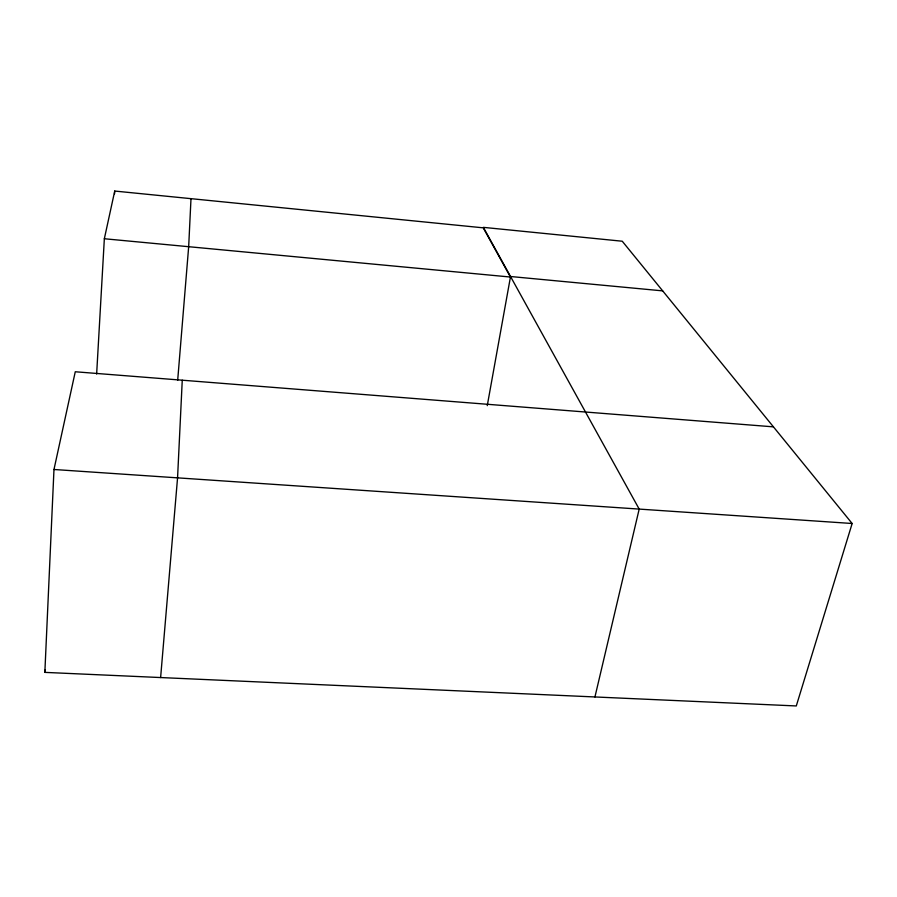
<?xml version="1.0" encoding="UTF-8"?>
<svg xmlns="http://www.w3.org/2000/svg" width="897" height="897" viewBox="0 0 897 897"><rect width="100%" height="100%" fill="white"/><g stroke="black" fill="none" stroke-linecap="round" stroke-linejoin="round"><path stroke-width="1.35" d="M594.935 696.958L639.191 509.092L483.337 227.356L622.249 241.226L852.15 523.5L796.289 705.95L44.85 672.38L53.977 469.49L75.27 371.762L773.438 426.849M190.994 198.663L188.673 246.709L177.684 380.272M182.259 380.205L177.561 477.854L160.619 677.549M96.641 374.038L104.344 238.748L114.726 191.05L483.259 227.838L510.438 277.038L104.344 238.748M114.558 193.819L114.726 191.05M44.85 672.38L45.343 669.644M487.262 405.635L510.539 276.511L662.681 290.875M53.977 469.49L852.15 523.5"/></g></svg>
